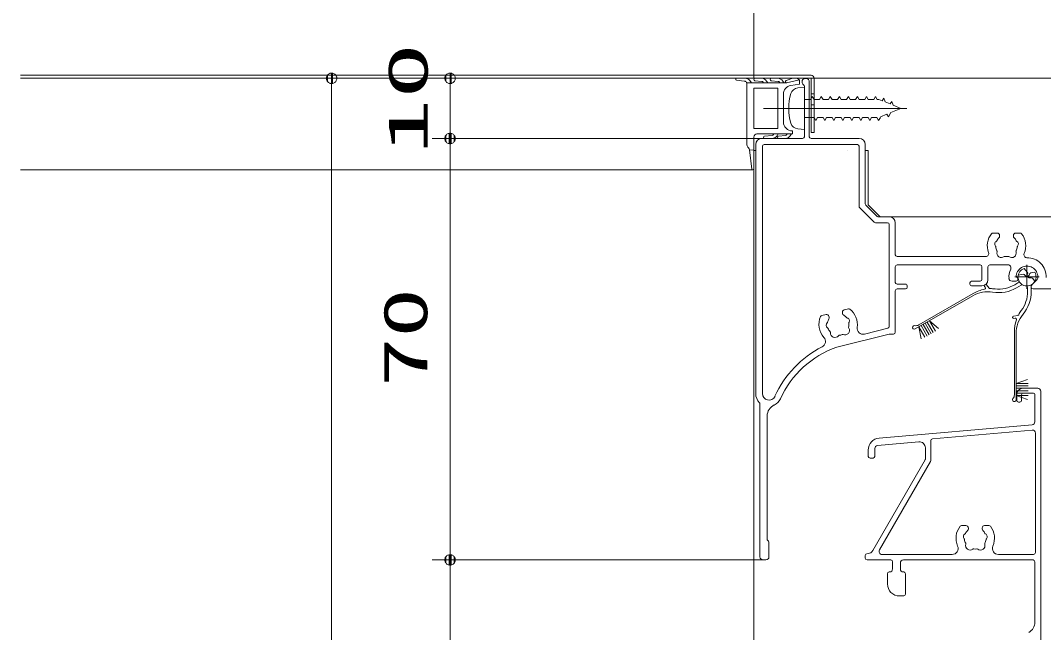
# Model space of a CAD drawing. Units: millimetres on the paper, scale 1:3. Extents: x -305 to 305, y -152 to 152.
# Drawn here: x -51 to 5.7, y 80.8 to 114.7 of the extents above; entities that cross this region are included whole.
import ezdxf
from ezdxf.enums import TextEntityAlignment as Align

# ---------------------------------------------------------------- set-up
doc = ezdxf.new("R2010")
doc.units = ezdxf.units.MM
doc.linetypes.add('LONG_CHAIN', pattern=[21, 18, -1, 1, -1])
doc.layers.add('0-2_0', color=7, linetype='Continuous', lineweight=9)
doc.layers.add('0-3_HV', color=7, linetype='Continuous', lineweight=9)
doc.styles.add('ＭＳ ゴシック', font='')
doc.styles.get('ＭＳ ゴシック').set_extended_font_data('MS Gothic')

# ---------------------------------------------------------------- blocks, each defined once
blk = doc.blocks.new('_DOTSMALL')
at = {"layer": '0-2_0'}
for p, q in [((0.0746, 0.1), (-0.0746, 0.1)), ((0.1223, -0.0248), (-0.1223, -0.0248))]:
    blk.add_line(p, q, dxfattribs=at)
for points in [[(0.125, 0), (0.124, 0.0157), (0.1211, 0.0311), (0.1162, 0.046), (0.1095, 0.0602), (0.1011, 0.0735), (0.0911, 0.0856), (0.0797, 0.0963), (0.067, 0.1055), (0.0532, 0.1131), (0.0386, 0.1189), (0.0234, 0.1228), (0.0078, 0.1248), (-0.0078, 0.1248), (-0.0234, 0.1228), (-0.0386, 0.1189), (-0.0532, 0.1131), (-0.067, 0.1055), (-0.0797, 0.0963), (-0.0911, 0.0856), (-0.1011, 0.0735), (-0.1095, 0.0602), (-0.1162, 0.046), (-0.1211, 0.0311), (-0.124, 0.0157), (-0.125, 0), (0, 0)], [(-0.125, 0), (-0.124, -0.0157), (-0.1211, -0.0311), (-0.1162, -0.046), (-0.1095, -0.0602), (-0.1011, -0.0735), (-0.0911, -0.0856), (-0.0797, -0.0963), (-0.067, -0.1055), (-0.0532, -0.1131), (-0.0386, -0.1189), (-0.0234, -0.1228), (-0.0078, -0.1248), (0.0078, -0.1248), (0.0234, -0.1228), (0.0386, -0.1189), (0.0532, -0.1131), (0.067, -0.1055), (0.0797, -0.0963), (0.0911, -0.0856), (0.1011, -0.0735), (0.1095, -0.0602), (0.1162, -0.046), (0.1211, -0.0311), (0.124, -0.0157), (0.125, 0), (0, 0)]]:
    blk.add_lwpolyline(points, close=True, dxfattribs=at)

msp = doc.modelspace()

# ---------------------------------------------------------------- linework, layer by layer
at = {"layer": '0-3_HV', "linetype": 'LONG_CHAIN'}
for p, q in [((-10.327, 123.203), (-10.327, 111.537)), ((-1.853, 109.869), (-9.8, 109.869)), ((4.806, 99.87), (4.806, 101.203)), ((4.139, 100.537), (5.473, 100.537))]:
    msp.add_line(p, q, dxfattribs=at)
at = {"layer": '0-3_HV'}
for p, q in [((-10.327, 114.871), (-10.327, 111.705)), ((-10.327, 114.87), (-10.327, 111.703)), ((-7.161, 111.703), (-50.976, 111.703)), ((-7.161, 111.537), (-50.976, 111.537)), ((-33.733, 111.537), (-33.733, -51.464)), ((-10.327, 111.537), (-28.168, 111.537)), ((-27.168, 108.203), (-27.168, 111.537)), ((-10.861, 111.385), (-11.293, 111.437)), ((-10.727, 111.287), (-10.727, 107.926)), ((-10.461, 111.287), (-10.557, 111.409)), ((-9.889, 111.366), (-10.27, 111.404)), ((-9.795, 111.287), (-9.812, 111.317)), ((-9.561, 111.287), (-9.627, 111.387)), ((-8.989, 111.366), (-9.371, 111.404)), ((-8.895, 111.287), (-8.913, 111.317)), ((-8.661, 111.287), (-8.728, 111.387)), ((-8.18, 111.537), (-8.547, 111.419)), ((-7.795, 111.457), (-8.528, 111.287)), ((-7.795, 111.22), (-8.282, 111.134)), ((-7.824, 111.45), (-7.839, 111.464)), ((-7.795, 111.457), (-7.795, 111.22)), ((-7.261, 111.337), (-7.261, 108.303)), ((-7.161, 111.537), (34.373, 111.537)), ((-7.161, 111.537), (-7.161, 108.537)), ((-8.995, 110.987), (-10.327, 110.987)), ((-10.327, 110.987), (-10.327, 108.754)), ((-8.995, 110.987), (-8.995, 108.754)), ((-8.695, 110.642), (-8.695, 109.122)), ((-7.9, 111.003), (-7.527, 111.036)), ((-7.527, 108.303), (-7.527, 111.087)), ((-7.527, 111.036), (-7.527, 108.703)), ((-6.994, 110.67), (-7.161, 110.67)), ((-7.527, 110.369), (-7.19, 110.369)), ((-7.19, 110.369), (-7.094, 110.536)), ((-6.994, 110.07), (-7.161, 110.07)), ((-7.094, 110.536), (-6.998, 110.369)), ((-6.998, 110.369), (-6.69, 110.369)), ((-6.69, 110.369), (-6.594, 110.536)), ((-6.594, 110.536), (-6.498, 110.369)), ((-6.498, 110.369), (-6.203, 110.369)), ((-6.19, 110.369), (-6.094, 110.536)), ((-6.094, 110.536), (-5.998, 110.369)), ((-5.998, 110.369), (-5.69, 110.369)), ((-5.69, 110.369), (-5.594, 110.536)), ((-5.594, 110.536), (-5.498, 110.369)), ((-5.498, 110.369), (-5.19, 110.369)), ((-5.19, 110.369), (-5.094, 110.536)), ((-5.094, 110.536), (-4.998, 110.369)), ((-4.998, 110.369), (-4.69, 110.369)), ((-4.69, 110.369), (-4.594, 110.536)), ((-4.594, 110.536), (-4.498, 110.369)), ((-4.498, 110.369), (-4.19, 110.369)), ((-4.19, 110.369), (-4.094, 110.536)), ((-4.094, 110.536), (-3.998, 110.369)), ((-3.998, 110.369), (-3.69, 110.369)), ((-3.69, 110.369), (-3.594, 110.536)), ((-3.594, 110.536), (-3.498, 110.369)), ((-3.498, 110.369), (-3.401, 110.369)), ((-3.401, 110.369), (-3.229, 110.298)), ((-3.229, 110.298), (-3.133, 110.439)), ((-3.133, 110.439), (-3.058, 110.227)), ((-3.058, 110.227), (-2.785, 110.114)), ((-2.677, 110.25), (-2.786, 110.114)), ((-2.677, 110.25), (-2.615, 110.044)), ((-2.615, 110.044), (-2.194, 109.869)), ((-3.31, 109.407), (-2.958, 109.553)), ((-2.871, 109.409), (-2.958, 109.553)), ((-2.871, 109.409), (-2.737, 109.644)), ((-2.737, 109.644), (-2.194, 109.869)), ((-7.527, 109.369), (-6.998, 109.369)), ((-6.998, 109.369), (-6.902, 109.203)), ((-6.901, 109.203), (-6.805, 109.369)), ((-6.798, 109.369), (-6.498, 109.369)), ((-6.498, 109.369), (-6.402, 109.203)), ((-6.401, 109.203), (-6.305, 109.369)), ((-6.305, 109.369), (-5.998, 109.369)), ((-5.998, 109.369), (-5.902, 109.203)), ((-5.901, 109.203), (-5.805, 109.369)), ((-5.805, 109.369), (-5.498, 109.369)), ((-5.498, 109.369), (-5.402, 109.203)), ((-5.401, 109.203), (-5.305, 109.369)), ((-5.305, 109.369), (-4.998, 109.369)), ((-4.998, 109.369), (-4.902, 109.203)), ((-4.901, 109.203), (-4.805, 109.369)), ((-4.805, 109.369), (-4.498, 109.369)), ((-4.498, 109.369), (-4.402, 109.203)), ((-4.401, 109.203), (-4.305, 109.369)), ((-4.305, 109.369), (-3.998, 109.369)), ((-3.998, 109.369), (-3.902, 109.203)), ((-3.901, 109.203), (-3.805, 109.369)), ((-3.805, 109.369), (-3.514, 109.369)), ((-3.515, 109.369), (-3.418, 109.203)), ((-3.418, 109.203), (-3.322, 109.369)), ((-10.327, 108.754), (-8.995, 108.754)), ((-10.162, 108.454), (-8.195, 108.454)), ((-9.32, 108.374), (-9.735, 108.338)), ((-9.224, 108.454), (-9.242, 108.423)), ((-8.982, 108.454), (-9.048, 108.354)), ((-8.586, 108.374), (-8.965, 108.337)), ((-8.491, 108.454), (-8.509, 108.424)), ((-8.248, 108.454), (-8.315, 108.354)), ((-8.195, 108.622), (-8.195, 108.454)), ((-7.9, 108.735), (-7.527, 108.703)), ((-9.894, 108.203), (-28.168, 108.203)), ((-9.994, 108.203), (-28.168, 108.203)), ((-27.168, 84.87), (-27.168, 108.203)), ((-10.327, 48.037), (-10.327, 108.283)), ((-10.227, 94.083), (-10.227, 107.87)), ((-9.894, 108.203), (-7.627, 108.203)), ((-9.861, 107.77), (-9.861, 94.083)), ((-4.594, 107.87), (-9.761, 107.87)), ((-7.161, 108.203), (-4.494, 108.203)), ((-4.494, 104.44), (-4.494, 107.77)), ((-4.161, 107.87), (-4.161, 104.578)), ((-4.161, 107.87), (-4.161, 107.537)), ((-10.567, 107.577), (-10.437, 106.506)), ((-10.564, 107.56), (-10.329, 107.581)), ((-10.327, 107.537), (-10.227, 107.537)), ((-5.162, 107.537), (-5.161, 107.537)), ((-4.161, 107.537), (-3.994, 107.537)), ((-3.994, 107.537), (-3.994, 104.537)), ((-50.976, 106.462), (-10.387, 106.462)), ((-3.661, 103.566), (-4.465, 104.369)), ((-4.131, 104.507), (-3.523, 103.899)), ((-3.994, 104.537), (-3.327, 103.87)), ((-3.453, 103.87), (-2.827, 103.87)), ((-3.327, 103.87), (6.339, 103.87)), ((-2.927, 103.537), (-3.591, 103.537)), ((-2.827, 97.792), (-2.827, 103.437)), ((-2.494, 103.537), (-2.494, 101.77)), ((2.915, 102.97), (3.156, 102.97)), ((3.289, 102.837), (3.289, 102.79)), ((4.056, 102.79), (4.056, 102.837)), ((4.189, 102.97), (4.431, 102.97)), ((-2.394, 101.67), (2.518, 101.67)), ((-2.494, 101.103), (-2.494, 100.237)), ((2.206, 101.203), (-2.394, 101.203)), ((2.206, 101.203), (-0.993, 101.203)), ((2.306, 100.403), (2.306, 101.103)), ((2.306, 100.97), (2.306, 100.47)), ((2.306, 100.97), (2.306, 100.47)), ((2.306, 100.97), (2.306, 100.47)), ((2.639, 101.103), (2.639, 100.37)), ((3.752, 101.203), (2.739, 101.203)), ((4.648, 101.011), (4.824, 100.8)), ((4.245, 100.521), (4.27, 100.5)), ((4.306, 100.423), (4.306, 100.403)), ((4.316, 100.637), (4.587, 100.684)), ((5.018, 100.76), (5.232, 100.798)), ((5.088, 100.119), (5.373, 100.403)), ((5.106, 100.465), (5.246, 100.298)), ((-2.394, 100.137), (-1.927, 100.137)), ((-1.927, 99.87), (-2.394, 99.87)), ((-1.894, 100.137), (-2.227, 100.137)), ((-1.894, 100.137), (-2.227, 100.137)), ((-1.894, 100.137), (-2.227, 100.137)), ((-1.827, 100.037), (-1.827, 99.97)), ((1.639, 100.137), (1.639, 100.203)), ((1.739, 100.303), (2.206, 100.303)), ((2.139, 100.303), (1.739, 100.303)), ((2.139, 100.303), (1.739, 100.303)), ((2.139, 100.303), (1.739, 100.303)), ((2.306, 100.037), (1.739, 100.037)), ((2.495, 99.964), (2.454, 100.012)), ((2.712, 99.912), (2.556, 100.098)), ((4.206, 100.303), (3.975, 100.303)), ((4.306, 100.21), (4.13, 100.108)), ((4.491, 100.085), (4.23, 99.934)), ((4.839, 99.94), (4.839, 99.737)), ((5.039, 100.038), (5.039, 99.737)), ((5.039, 99.97), (5.039, 100.001)), ((11.173, 99.87), (5.139, 99.87)), ((-2.494, 99.77), (-2.494, 97.47)), ((1.798, 99.492), (-1.383, 97.656)), ((1.82, 99.621), (-1.193, 97.881)), ((-5.329, 98.707), (-5.095, 98.766)), ((-6.565, 98.399), (-6.331, 98.457)), ((-6.17, 98.36), (-6.159, 98.315)), ((-5.415, 98.501), (-5.426, 98.546)), ((-0.604, 98.106), (-0.093, 97.678)), ((-0.604, 98.106), (-0.27, 97.529)), ((4.3, 98.411), (4.061, 98.369)), ((4.146, 98.249), (4.084, 98.238)), ((-4.195, 97.372), (-2.903, 97.695)), ((-1.181, 97.773), (-1.065, 97.116)), ((-1.181, 97.773), (-0.848, 97.196)), ((-1.065, 97.84), (-0.732, 97.262)), ((-0.95, 97.906), (-0.617, 97.329)), ((-0.834, 97.973), (-0.501, 97.396)), ((-0.719, 98.04), (-0.386, 97.462)), ((-2.839, 97.367), (-5.725, 96.647)), ((-2.594, 97.37), (-2.815, 97.37)), ((4.106, 97.493), (4.106, 94.013)), ((4.206, 97.409), (4.206, 93.737)), ((4.206, 94.637), (4.832, 94.865)), ((4.206, 94.637), (4.873, 94.637)), ((4.206, 94.503), (4.873, 94.503)), ((4.206, 94.37), (4.873, 94.37)), ((4.206, 94.237), (4.873, 94.237)), ((4.573, 94.37), (5.406, 94.37)), ((5.573, 94.203), (5.573, 77.97)), ((4.206, 94.103), (4.873, 94.103)), ((4.206, 93.97), (4.832, 93.742)), ((4.206, 93.97), (4.873, 93.97)), ((4.239, 93.703), (4.239, 94.037)), ((4.406, 93.603), (4.339, 93.603)), ((4.506, 94.003), (4.506, 93.703)), ((5.173, 94.103), (4.606, 94.103)), ((5.239, 92.523), (5.239, 94.037)), ((-9.994, 85.037), (-9.994, 93.505)), ((-9.594, 92.837), (-9.594, 86.011)), ((-3.385, 91.615), (5.087, 92.357)), ((-0.436, 91.572), (5.091, 92.056)), ((5.273, 91.89), (5.273, 85.27)), ((-1.19, 91.406), (-3.475, 91.206)), ((-0.527, 90.375), (-0.527, 91.473)), ((-3.994, 90.603), (-3.994, 90.951)), ((-3.627, 91.04), (-3.627, 90.603)), ((-0.827, 90.455), (-0.827, 91.074)), ((-3.727, 90.503), (-3.894, 90.503)), ((-3.741, 85.383), (-0.841, 90.405)), ((-3.373, 85.42), (-0.541, 90.325)), ((1.423, 86.77), (1.181, 86.77)), ((2.697, 86.77), (2.456, 86.77)), ((1.556, 86.59), (1.556, 86.637)), ((2.323, 86.637), (2.323, 86.59)), ((-9.565, 85.941), (-9.523, 85.899)), ((-9.494, 85.828), (-9.494, 85.037)), ((-4.161, 84.97), (-4.161, 85.112)), ((-4.069, 85.211), (-4, 85.217)), ((0.659, 85.17), (-3.228, 85.17)), ((5.173, 85.17), (3.22, 85.17)), ((-9.827, 84.87), (-28.168, 84.87)), ((-27.168, -45.464), (-27.168, 84.87)), ((-9.661, 84.87), (-9.827, 84.87)), ((-2.744, 84.87), (-4.061, 84.87)), ((-2.644, 84.37), (-2.644, 84.77)), ((-2.211, 84.703), (-2.211, 84.37)), ((5.139, 84.87), (-2.044, 84.87)), ((5.239, 81.425), (5.239, 84.77)), ((-2.927, 83.537), (-2.927, 84.103)), ((-2.827, 84.203), (-2.811, 84.203)), ((-2.044, 84.203), (-2.027, 84.203)), ((-1.927, 84.103), (-1.927, 82.97)), ((-2.027, 82.87), (-2.261, 82.87))]:
    msp.add_line(p, q, dxfattribs=at)
for points in [[(-8.528, 111.287), (-10.727, 111.287), (-10.735, 111.3)], [(-6.994, 111.537), (-6.994, 108.537), (-7.161, 108.537)]]:
    msp.add_lwpolyline(points, dxfattribs=at)
for centre, radius, start, end in [((-7.161, 111.537), 0.167, 0, 90), ((-11.287, 111.487), 0.05, 89.9007, 263.1313), ((-10.88, 111.22), 0.167, 28.902, 83.1313), ((-10.819, 111.203), 0.333, 38.2604, 90.2604), ((-10.264, 111.47), 0.0666, 90.0001, 264.3719), ((-9.905, 111.203), 0.333, 33.4944, 90), ((-9.899, 111.267), 0.1, 30, 84.3719), ((-9.364, 111.47), 0.0666, 90.0001, 264.3719), ((-9.006, 111.203), 0.333, 33.4944, 90), ((-8.999, 111.267), 0.1, 30, 84.3719), ((-8.195, 110.642), 0.5, 100, 180), ((-8.527, 111.355), 0.0666, 107.7806, 283.085), ((-8.068, 111.222), 0.333, 46.5794, 70.5439), ((-7.461, 111.337), 0.2, 0, 236.251), ((-7.627, 111.087), 0.1, 0, 56.251), ((-5.394, 109.869), 3, 164.1191, 195.8811), ((-7.863, 110.572), 0.433, 94.9994, 164.119), ((-8.195, 109.122), 0.5, 180, 270), ((-7.863, 109.167), 0.433, 195.8818, 265.0005), ((-10.157, 108.288), 0.167, 91.4436, 181.5379), ((-9.729, 108.271), 0.0666, 94.9797, 270.0001), ((-9.326, 108.538), 0.333, 270, 326.5056), ((-9.329, 108.473), 0.1, 274.9798, 330), ((-8.958, 108.271), 0.0666, 95.51, 270.0001), ((-8.593, 108.538), 0.333, 270, 326.5056), ((-8.595, 108.474), 0.1, 275.51, 330), ((-7.627, 108.303), 0.1, 270, 0), ((-7.161, 108.303), 0.1, 180, 270), ((-10.394, 107.926), 0.333, 180, 227.4505), ((-10.394, 107.926), 0.333, 180, 227.4505), ((-10.394, 107.926), 0.333, 180, 227.4505), ((-9.894, 107.87), 0.333, 90, 180), ((-9.761, 107.77), 0.1, 90, 180), ((-4.594, 107.77), 0.1, 0, 90), ((-4.494, 107.87), 0.333, 0, 90), ((-4.494, 107.87), 0.333, 0, 90), ((-10.732, 107.557), 0.167, 6.8931, 47.4505), ((-10.387, 106.512), 0.05, 186.8931, 359.5312), ((-4.394, 104.44), 0.1, 180, 225), ((-4.061, 104.578), 0.1, 180, 225), ((-3.453, 103.97), 0.1, 225, 270), ((-2.827, 103.537), 0.333, 0, 90), ((-3.591, 103.637), 0.1, 225, 270), ((-2.927, 103.437), 0.1, 0, 90), ((3.673, 102.27), 1.067, 141.6335, 200.57), ((2.915, 102.87), 0.1, 90, 141.6335), ((3.673, 102.27), 0.6, 134.7928, 153.7398), ((3.156, 102.837), 0.133, 360, 90), ((3.156, 102.79), 0.133, 314.7928, 360), ((4.189, 102.837), 0.133, 90, 180), ((4.189, 102.79), 0.133, 180, 225.2072), ((3.673, 102.27), 0.6, 26.2602, 45.2072), ((4.431, 102.87), 0.1, 38.3665, 90), ((3.673, 102.27), 1.067, 336.0827, 38.3665), ((3.18, 102.357), 0.167, 116.8699, 223.1301), ((3.01, 102.197), 0.0667, 6.2602, 43.1301), ((3.673, 102.27), 0.6, 186.2602, 208.0307), ((3.075, 102.565), 0.0667, 296.8699, 333.7398), ((3.673, 102.27), 0.6, 331.9693, 353.7398), ((4.271, 102.565), 0.0667, 206.2602, 243.1301), ((4.165, 102.357), 0.167, 316.8699, 63.1301), ((4.335, 102.197), 0.0667, 136.8699, 173.7398), ((-2.394, 101.77), 0.1, 180, 270), ((2.518, 101.837), 0.167, 270, 20.57), ((3.386, 101.86), 0.25, 162.2996, 307.7004), ((3.084, 101.957), 0.0667, 342.2996, 28.0307), ((3.58, 101.61), 0.0667, 81.9693, 127.7004), ((3.673, 102.27), 0.6, 261.9693, 278.0307), ((3.766, 101.61), 0.0667, 52.2996, 98.0307), ((3.959, 101.86), 0.25, 232.2996, 17.7004), ((4.261, 101.957), 0.0667, 151.9693, 197.7004), ((4.8, 101.77), 0.167, 156.0828, 270.2743), ((4.806, 100.537), 1.067, 358.4513, 90.2743), ((-2.394, 101.103), 0.1, 90, 180), ((2.206, 101.103), 0.1, 0, 90), ((2.739, 101.103), 0.1, 90, 180), ((3.752, 101.037), 0.167, 334.6231, 90), ((4.806, 100.537), 1, 154.6231, 184.5886), ((4.806, 100.537), 0.6, 352.8192, 173.0197), ((4.806, 100.537), 0.5, 108.463, 31.537), ((2.206, 100.403), 0.1, 270, 0), ((2.306, 100.37), 0.333, 270, 0), ((3.975, 100.47), 0.167, 184.5886, 270), ((4.206, 100.403), 0.1, 270, 0), ((4.31, 100.597), 0.1, 173.0197, 230), ((4.206, 100.423), 0.1, 360, 50), ((4.604, 100.586), 0.1, 30.2038, 100), ((4.806, 100.703), 0.133, 210.2038, 349.7962), ((4.95, 100.62), 0.133, 150.2038, 289.7962), ((4.748, 100.736), 0.1, 330.2038, 40), ((5.036, 100.662), 0.1, 100, 169.7962), ((5.029, 100.4), 0.1, 40, 109.7962), ((5.302, 100.474), 0.1, 315, 352.8192), ((-2.394, 100.237), 0.1, 180, 270), ((-2.394, 99.77), 0.1, 90, 180), ((-1.927, 100.037), 0.1, 0, 90), ((-1.927, 99.97), 0.1, 270, 0), ((1.739, 100.203), 0.1, 90, 180), ((1.739, 100.137), 0.1, 180, 270), ((2.82, 97.889), 2, 100.4863, 120), ((2.505, 100.055), 0.0667, 40, 220), ((2.444, 99.921), 0.0667, 280.4863, 40), ((2.763, 99.955), 0.0667, 220, 271.5622), ((2.82, 97.889), 2, 83.8055, 91.5622), ((3.23, 101.667), 2, 260.5994, 300), ((3.23, 101.667), 1.8, 263.8055, 300), ((4.256, 100.296), 0.1, 300, 23.6206), ((4.541, 99.998), 0.1, 63.749, 120), ((4.739, 99.94), 0.1, 0, 83.6206), ((5.139, 100.038), 0.1, 123.749, 180), ((5.206, 100.001), 0.167, 135, 180), ((5.139, 99.97), 0.1, 180, 270), ((2.631, 98.049), 1.667, 80.5994, 120), ((3.039, 99.737), 1.8, 323.8055, 0), ((3.039, 99.737), 2, 320.5994, 0), ((-5.296, 98.578), 0.133, 104, 194), ((-5.07, 98.669), 0.1, 52.3665, 104), ((-5.661, 97.903), 1.067, 351.4773, 52.3665), ((6.106, 97.493), 2, 143.8056, 151.5622), ((-5.661, 97.903), 1.067, 155.6335, 222.3259), ((-6.541, 98.302), 0.1, 104, 155.6335), ((-6.299, 98.328), 0.133, 14, 104), ((-5.661, 97.903), 0.6, 148.7928, 167.7398), ((-6.288, 98.283), 0.133, 328.7928, 14), ((-5.285, 98.533), 0.133, 194, 239.2072), ((-5.661, 97.903), 0.6, 40.2602, 59.2072), ((-5.152, 98.334), 0.0667, 220.2602, 257.1301), ((-5.204, 98.107), 0.167, 330.8699, 77.1301), ((4.073, 98.303), 0.0667, 100, 280), ((6.106, 97.493), 2, 160.4863, 180), ((4.158, 98.183), 0.0667, 340.4863, 100), ((5.873, 97.409), 1.667, 140.5994, 180), ((4.289, 98.477), 0.0667, 280, 331.5622), ((-6.159, 97.868), 0.167, 130.8699, 237.1301), ((-6.312, 98.045), 0.0667, 310.8699, 347.7398), ((-6.286, 97.672), 0.0667, 20.2602, 57.1301), ((-5.661, 97.903), 0.6, 200.2602, 222.0307), ((-5.283, 97.575), 0.25, 246.2996, 31.7004), ((-5.014, 97.742), 0.0667, 165.9693, 211.7004), ((-5.661, 97.903), 0.6, 345.9693, 7.7398), ((-5, 97.993), 0.0667, 150.8699, 187.7398), ((-4.276, 97.696), 0.333, 171.4773, 284), ((-2.927, 97.792), 0.1, 284, 0), ((-1.433, 97.743), 0.1, 80.2849, 300), ((-1.36, 98.17), 0.333, 260.2849, 300), ((-6.696, 96.961), 0.333, 296.7621, 42.3259), ((-6.156, 97.457), 0.0667, 356.2996, 42.0307), ((-5.84, 97.436), 0.25, 176.2996, 321.7004), ((-5.591, 97.24), 0.0667, 95.9693, 141.7004), ((-5.661, 97.903), 0.6, 275.9693, 292.0307), ((-5.411, 97.285), 0.0667, 66.2996, 112.0307), ((-2.815, 97.27), 0.1, 90, 104), ((-2.594, 97.47), 0.1, 270, 0), ((-3.994, 91.603), 5.667, 116.7621, 155.7277), ((-3.994, 91.603), 5.333, 109.0362, 155.8895), ((-5.701, 96.55), 0.1, 104, 109.0362), ((4.573, 94.037), 0.333, 90, 180), ((5.406, 94.203), 0.167, 0, 90), ((-9.494, 94.083), 0.733, 180, 223.9455), ((-10.094, 93.505), 0.1, 0, 43.9455), ((-9.494, 94.083), 0.367, 180, 335.7277), ((-9.471, 94.054), 0.667, 294.0426, 335.8895), ((4.106, 93.737), 0.1, 140.2849, 0), ((3.773, 94.013), 0.333, 320.2849, 0), ((4.339, 93.703), 0.1, 180, 270), ((4.406, 93.703), 0.1, 270, 360), ((4.606, 94.003), 0.1, 90, 180), ((5.173, 94.037), 0.0667, 0, 90), ((-8.927, 92.837), 0.667, 114.0426, 180), ((5.073, 92.523), 0.167, 275, 0), ((5.106, 91.89), 0.167, 0, 95), ((-3.327, 90.951), 0.667, 95, 180), ((-1.161, 91.074), 0.333, 0, 95), ((-0.427, 91.473), 0.1, 95, 180), ((-3.461, 91.04), 0.167, 95, 180), ((-3.894, 90.603), 0.1, 180, 270), ((-3.727, 90.603), 0.1, 270, 360), ((-0.927, 90.455), 0.1, 330, 0), ((-0.627, 90.375), 0.1, 330, 0), ((1.181, 86.67), 0.1, 90, 141.6335), ((1.423, 86.637), 0.133, 360, 90), ((2.456, 86.637), 0.133, 90, 180), ((2.697, 86.67), 0.1, 38.3665, 90), ((1.939, 86.07), 1.067, 141.6335, 203.8762), ((1.447, 86.157), 0.167, 116.8699, 223.1301), ((1.341, 86.365), 0.0667, 296.8699, 333.7398), ((1.939, 86.07), 0.6, 134.7928, 153.7398), ((1.423, 86.59), 0.133, 314.7928, 360), ((2.456, 86.59), 0.133, 180, 225.2072), ((1.939, 86.07), 0.6, 26.2602, 45.2072), ((2.537, 86.365), 0.0667, 206.2602, 243.1301), ((2.432, 86.157), 0.167, 316.8699, 63.1301), ((1.939, 86.07), 1.067, 336.1238, 38.3665), ((-9.494, 86.011), 0.1, 180, 225), ((-9.594, 85.828), 0.1, 0, 45), ((0.659, 85.503), 0.333, 270, 23.8762), ((1.277, 85.997), 0.0667, 6.2602, 43.1301), ((1.939, 86.07), 0.6, 186.2602, 208.0307), ((1.653, 85.66), 0.25, 162.2996, 307.7004), ((1.351, 85.757), 0.0667, 342.2996, 28.0307), ((2.226, 85.66), 0.25, 232.2996, 17.7004), ((2.528, 85.757), 0.0667, 151.9693, 197.7004), ((1.939, 86.07), 0.6, 331.9693, 353.7398), ((2.602, 85.997), 0.0667, 136.8699, 173.7398), ((3.22, 85.503), 0.333, 156.1238, 270), ((-4.061, 85.112), 0.1, 95, 180), ((-4.029, 85.549), 0.333, 275, 330), ((-3.228, 85.337), 0.167, 150, 270), ((1.846, 85.41), 0.0667, 81.9693, 127.7004), ((1.939, 86.07), 0.6, 261.9693, 278.0307), ((2.032, 85.41), 0.0667, 52.2996, 98.0307), ((5.173, 85.27), 0.1, 270, 0), ((-9.827, 85.037), 0.167, 180, 270), ((-9.661, 85.037), 0.167, 270, 0), ((-4.061, 84.97), 0.1, 180, 270), ((-2.744, 84.77), 0.1, 0, 90), ((-2.044, 84.703), 0.167, 90, 180), ((5.139, 84.77), 0.1, 0, 90), ((-2.827, 84.103), 0.1, 90, 180), ((-2.811, 84.37), 0.167, 270, 0), ((-2.044, 84.37), 0.167, 180, 270), ((-2.027, 84.103), 0.1, 0, 90), ((-2.261, 83.537), 0.667, 180, 270), ((-2.027, 82.97), 0.1, 270, 0), ((4.573, 81.425), 0.667, 300, 0)]:
    msp.add_arc(centre, radius, start, end, dxfattribs=at)

# ---------------------------------------------------------------- block references
at = {"layer": '0-3_HV', "xscale": 2.32, "yscale": 2.32}
for p, rotation in [((-33.733, 111.537), 90), ((-27.168, 111.537), 90), ((-27.168, 108.203), 270), ((-27.168, 108.203), 90), ((-27.168, 84.87), 90), ((-27.168, 84.87), 270)]:
    msp.add_blockref('_DOTSMALL', p, dxfattribs=dict(at, rotation=rotation))

# ---------------------------------------------------------------- texts
at = {"layer": '0-3_HV', "style": 'ＭＳ ゴシック'}
for s, height, width, p in [('10', 2.213, 2.05, (-27.742, 107.319)), ('70', 2.441, 1.65, (-27.698, 94.441))]:
    msp.add_text(s, height=height, rotation=90, dxfattribs=dict(at, width=width)).set_placement(p, align=Align.BOTTOM_LEFT)

doc.saveas('drawing.dxf')
